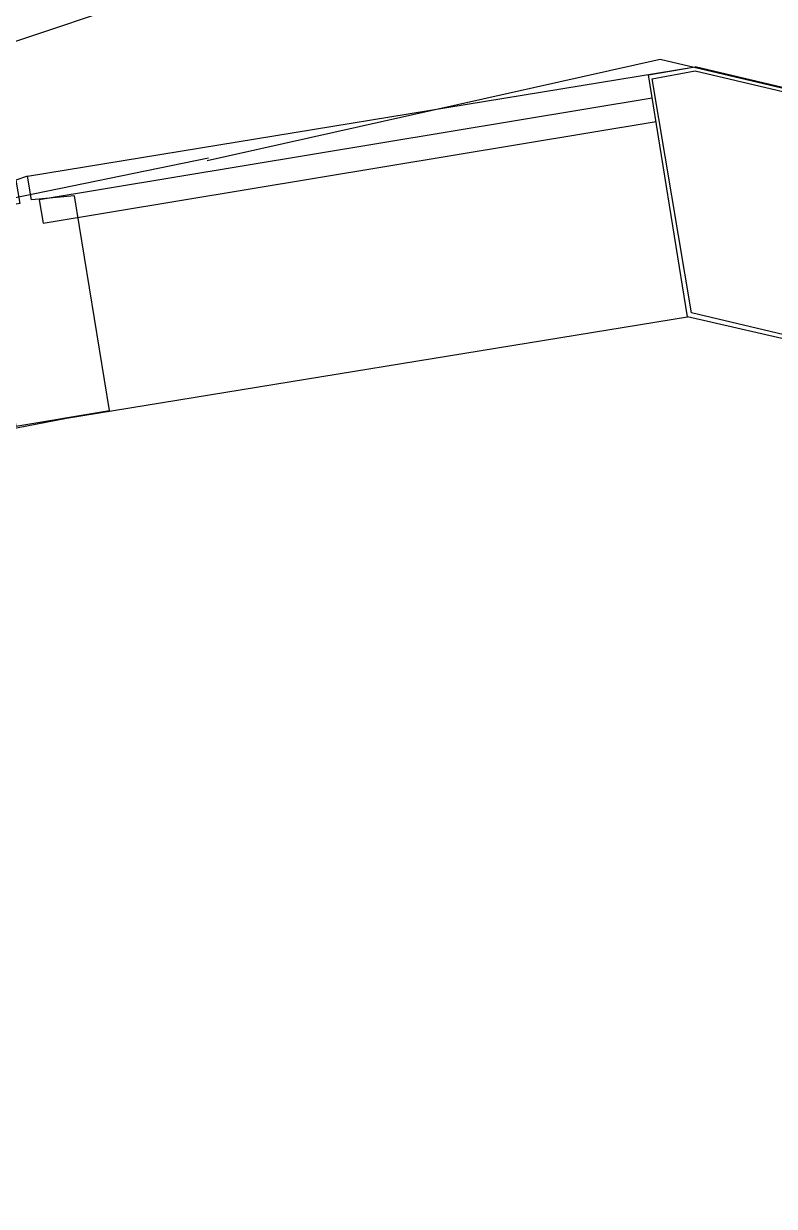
# Model space of a CAD drawing. Header units: feet. Extents: x -84 to 198, y -22 to 181.
# Drawn here: x 73.2 to 75.763, y 149.499 to 153.539 of the extents above; entities that cross this region are included whole.
import ezdxf

# ---------------------------------------------------------------- set-up
doc = ezdxf.new("R2010")
doc.units = ezdxf.units.FT
doc.layers.add('A-LINEA', color=7, linetype='CONTINUOUS')

msp = doc.modelspace()

# ---------------------------------------------------------------- linework, layer by layer
at = {"layer": 'A-LINEA'}
for p, q in [((93.1212, 160.1706), (36.6895, 141.2395)), ((73.2133, 153.0178), (75.4933, 153.3911)), ((90.3333, 149.8844), (75.4933, 153.3911)), ((75.7067, 153.3378), (75.7067, 153.3378)), ((73.2667, 152.8578), (75.36, 153.2044)), ((73.8313, 153.0793), (72.1533, 152.7369)), ((73.3467, 152.1911), (75.4667, 152.5378)), ((69.5333, 151.4711), (73.3467, 152.1911))]:
    msp.add_line(p, q, dxfattribs=at)
for points in [[(73.8267, 153.0711), (75.3733, 153.4178), (81.5467, 151.9644), (83.3067, 151.5511), (85.9733, 150.9111), (90.3333, 149.8844), (91.0267, 152.8178), (91.4533, 154.5778), (91.7733, 154.5111), (93.12, 160.1778)], [(75.4933, 153.3911), (76.4667, 153.1644), (76.28, 152.3511), (75.4667, 152.5378), (75.3333, 153.3644), (75.4933, 153.3911)], [(75.4933, 153.3778), (76.4533, 153.1511), (76.2667, 152.3644), (75.48, 152.5511), (75.3467, 153.3511), (75.4933, 153.3778)], [(75.3467, 153.2844), (73.2533, 152.9378), (73.2667, 152.8578)], [(73.3733, 152.9511), (73.2267, 152.9378), (73.2133, 153.0178), (73.1733, 153.0044), (73.1867, 152.9244), (73.04, 152.8978), (73.1733, 152.1644), (73.4933, 152.2178), (73.3733, 152.9511)]]:
    msp.add_lwpolyline(points, dxfattribs=at)

doc.saveas('drawing.dxf')
